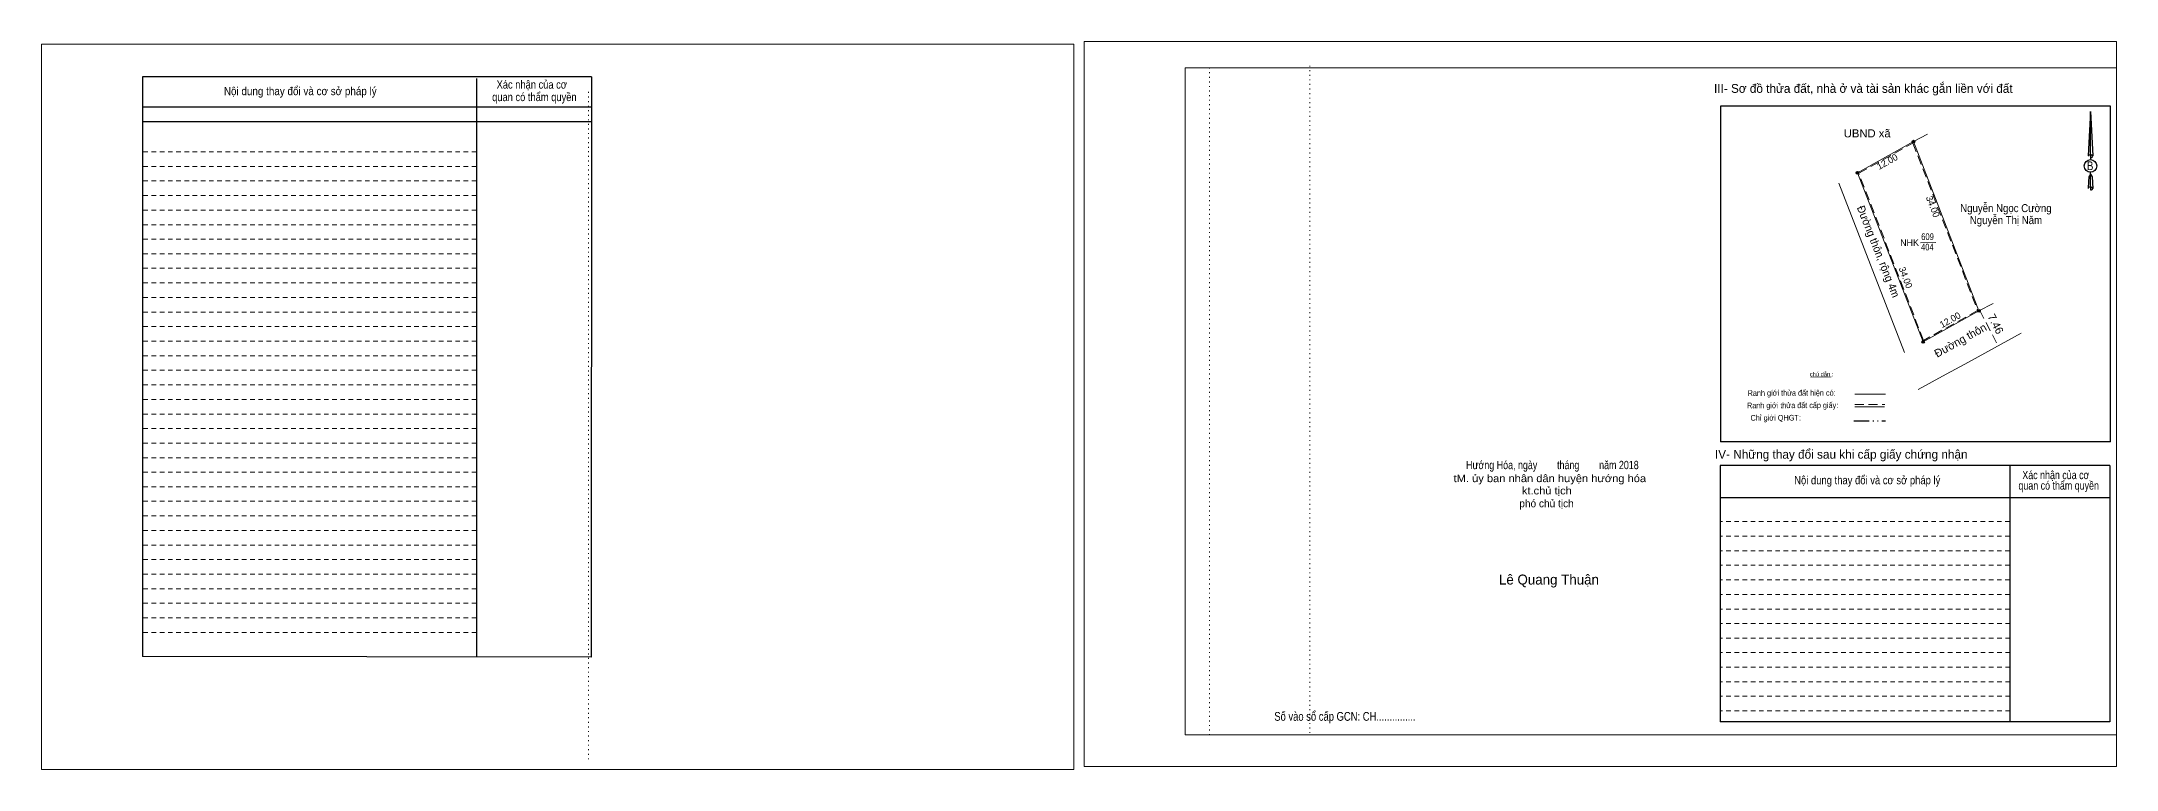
# Model space of a CAD drawing. Header units: metres. Extents: x 548102 to 548779, y 1837743 to 1837891.
# Drawn here: x 548389.8 to 548778.8, y 1837749.7 to 1837886.1 of the extents above; entities that cross this region are included whole.
import ezdxf
from ezdxf.enums import TextEntityAlignment as Align

# ---------------------------------------------------------------- set-up
doc = ezdxf.new("R2010")
doc.units = ezdxf.units.M
doc.header["$LTSCALE"] = 0.57
for name, pattern in [('DASH_DOUBLE_DOT', [9.2, 5, -1.2, 0.3, -1.2, 0.3, -1.2]), ('DOTTED', [1.5, 0.3, -1.2]), ('MEDIUM_DASHED', [4.5, 3, -1.5]), ('SHORT_DASHED', [2.7, 1.5, -1.2])]:
    doc.linetypes.add(name, pattern=pattern)
for name, color, linetype, lineweight in [('18', 7, 'Continuous', 25), ('28', 7, 'SHORT_DASHED', 13), ('3', 7, 'Continuous', 13), ('5', 7, 'DASH_DOUBLE_DOT', 25), ('55', 7, 'Continuous', 13), ('7', 7, 'Continuous', 13), ('8', 7, 'Continuous', 13)]:
    doc.layers.add(name, color=color, linetype=linetype, lineweight=lineweight)

msp = doc.modelspace()

# ---------------------------------------------------------------- hatches: boundary and pattern name
at = {"layer": '8'}
for points in [[(548741.0202, 1837867.34, 1), (548740.5198, 1837867.34, 1)], [(548730.5302, 1837861.51, 1), (548730.0298, 1837861.51, 1)], [(548730.5302, 1837861.51, 1), (548730.0298, 1837861.51, 1)], [(548753.3102, 1837835.64, 1), (548752.8098, 1837835.64, 1)], [(548742.8202, 1837829.81, 1), (548742.3198, 1837829.81, 1)]]:
    msp.add_hatch(color=256, dxfattribs=at).paths.add_polyline_path(points)

# ---------------------------------------------------------------- linework, layer by layer
at = {"layer": '18'}
for p, q in [((548773.94, 1837872.99), (548774.38, 1837864.66)), ((548773.94, 1837872.99), (548774.38, 1837864.66)), ((548773.94, 1837872.99), (548774.38, 1837864.66)), ((548773.58, 1837865.93), (548773.53, 1837864.67)), ((548773.94, 1837864.9), (548773.94, 1837864.6)), ((548773.94, 1837864.6), (548773.94, 1837864.37)), ((548773.94, 1837864.37), (548773.94, 1837864.04)), ((548773.94, 1837864.37), (548773.94, 1837864.04)), ((548773.94, 1837864.37), (548773.94, 1837864.04)), ((548774.38, 1837864.66), (548774.38, 1837864.67)), ((548773.94, 1837861.23), (548773.94, 1837861.59)), ((548773.94, 1837861.23), (548773.94, 1837861.59)), ((548773.94, 1837861.23), (548773.94, 1837861.59)), ((548773.94, 1837861.23), (548774.26, 1837860.77)), ((548773.94, 1837861.23), (548774.26, 1837860.77)), ((548773.94, 1837861.23), (548774.26, 1837860.77)), ((548773.94, 1837858.86), (548773.94, 1837858.55)), ((548773.94, 1837858.55), (548773.94, 1837858.3)), ((548774.26, 1837860.77), (548774.38, 1837858.59)), ((548774.26, 1837860.77), (548774.38, 1837858.59)), ((548774.26, 1837860.77), (548774.38, 1837858.59)), ((548774.38, 1837858.59), (548774.38, 1837858.6))]:
    msp.add_line(p, q, dxfattribs=at)
for points in [[(548773.94, 1837864.9), (548773.94, 1837872.99), (548773.58, 1837865.93)], [(548773.94, 1837858.86), (548773.94, 1837861.23), (548773.66, 1837860.77), (548773.58, 1837859.88), (548773.53, 1837858.6)]]:
    msp.add_lwpolyline(points, dxfattribs=at)
msp.add_ellipse((548773.9583, 1837862.7973), major_axis=(0, 1.1864), ratio=0.983453, dxfattribs=at)
for centre, start_param, end_param in [((548773.9587, 1837864.6255), 1.57079633, 3.07445202), ((548773.9587, 1837864.6255), 0.06714063, 1.57079633), ((548773.9587, 1837864.6255), 4.71238898, 6.28318531), ((548773.9587, 1837858.5701), 2.49106941, 3.07427841), ((548773.9587, 1837858.5701), 1.57079633, 2.49106941), ((548773.9587, 1837858.5701), 0.06714063, 1.57079633), ((548773.9587, 1837858.5701), 4.71238898, 6.28318531)]:
    msp.add_ellipse(centre, major_axis=(0.4277, 0), ratio=0.655448, start_param=start_param, end_param=end_param, dxfattribs=at)
at = {"layer": '28', "linetype": 'Continuous', "lineweight": 25}
for p, q in [((548492.94, 1837879.47), (548408.77, 1837879.47)), ((548471.36, 1837879.18), (548471.4, 1837770.86)), ((548492.94, 1837879.47), (548492.86, 1837770.78)), ((548492.94, 1837873.79), (548408.88, 1837873.79)), ((548492.94, 1837873.79), (548408.88, 1837873.79)), ((548492.94, 1837871.06), (548408.88, 1837871.06)), ((548777.7, 1837811.13), (548704.58, 1837811.13)), ((548758.82, 1837806.68), (548758.86, 1837758.69)), ((548777.62, 1837806.68), (548777.6, 1837758.69)), ((548777.6, 1837800.59), (548704.53, 1837800.59)), ((548492.86, 1837770.78), (548408.77, 1837770.9)), ((548777.6, 1837758.69), (548704.53, 1837758.69))]:
    msp.add_line(p, q, dxfattribs=at)
at = {"layer": '28'}
for p, q in [((548471.36, 1837865.45), (548408.77, 1837865.45)), ((548471.36, 1837862.7), (548408.77, 1837862.7)), ((548471.36, 1837860), (548408.77, 1837860)), ((548471.36, 1837857.23), (548408.77, 1837857.23)), ((548471.36, 1837854.52), (548408.77, 1837854.52)), ((548471.36, 1837851.78), (548408.77, 1837851.78)), ((548471.36, 1837849.06), (548408.77, 1837849.06)), ((548471.36, 1837846.34), (548408.77, 1837846.34)), ((548471.36, 1837843.61), (548408.77, 1837843.61)), ((548471.36, 1837840.88), (548408.77, 1837840.88)), ((548471.36, 1837838.16), (548408.77, 1837838.16)), ((548471.36, 1837835.42), (548408.77, 1837835.42)), ((548471.36, 1837832.72), (548408.77, 1837832.72)), ((548471.36, 1837829.99), (548408.77, 1837829.99)), ((548471.36, 1837827.24), (548408.77, 1837827.24)), ((548471.36, 1837824.54), (548408.77, 1837824.54)), ((548471.36, 1837821.78), (548408.77, 1837821.78)), ((548471.36, 1837819.06), (548408.77, 1837819.06)), ((548471.36, 1837816.32), (548408.77, 1837816.32)), ((548471.36, 1837813.6), (548408.77, 1837813.6)), ((548471.36, 1837810.86), (548408.77, 1837810.86)), ((548471.36, 1837808.14), (548408.77, 1837808.14)), ((548471.36, 1837805.42), (548408.77, 1837805.42)), ((548471.36, 1837802.68), (548408.77, 1837802.68)), ((548471.36, 1837799.98), (548408.77, 1837799.98)), ((548471.36, 1837797.22), (548408.77, 1837797.22)), ((548758.84, 1837796.18), (548704.53, 1837796.18)), ((548471.36, 1837794.53), (548408.77, 1837794.53)), ((548471.36, 1837791.77), (548408.77, 1837791.77)), ((548758.84, 1837793.44), (548704.53, 1837793.44)), ((548471.36, 1837789.06), (548408.77, 1837789.06)), ((548758.84, 1837790.7), (548704.53, 1837790.7)), ((548758.84, 1837787.99), (548704.53, 1837787.99)), ((548471.36, 1837786.32), (548408.77, 1837786.32)), ((548758.84, 1837785.26), (548704.53, 1837785.26)), ((548471.36, 1837783.58), (548408.77, 1837783.58)), ((548471.36, 1837780.86), (548408.77, 1837780.86)), ((548758.84, 1837782.52), (548704.53, 1837782.52)), ((548471.36, 1837778.13), (548408.77, 1837778.13)), ((548758.84, 1837779.77), (548704.53, 1837779.77)), ((548758.86, 1837777.06), (548704.53, 1837777.06)), ((548471.36, 1837775.39), (548408.77, 1837775.39)), ((548758.86, 1837774.35), (548704.53, 1837774.35)), ((548758.86, 1837771.62), (548704.53, 1837771.62)), ((548758.86, 1837768.89), (548704.53, 1837768.89)), ((548758.86, 1837766.15), (548704.53, 1837766.15)), ((548758.86, 1837763.44), (548704.53, 1837763.44)), ((548758.86, 1837760.72), (548704.53, 1837760.72))]:
    msp.add_line(p, q, dxfattribs=at)
at = {"layer": '28', "linetype": 'Continuous', "lineweight": 25}
for points in [[(548492.94, 1837879.47), (548408.77, 1837879.47), (548408.77, 1837770.9)], [(548777.7, 1837811.13), (548777.7, 1837873.96), (548704.58, 1837873.96), (548704.58, 1837811.13)], [(548777.62, 1837806.68), (548704.53, 1837806.68), (548704.53, 1837758.69)]]:
    msp.add_lwpolyline(points, dxfattribs=at)
at = {"layer": '3'}
for p, q in [((548604.27, 1837881.18), (548778.84, 1837881.18)), ((548604.27, 1837756.23), (548604.27, 1837881.18)), ((548778.84, 1837881.18), (548778.84, 1837755.18)), ((548604.27, 1837756.23), (548778.84, 1837756.23))]:
    msp.add_line(p, q, dxfattribs=at)
at = {"layer": '3', "linetype": 'DOTTED'}
for p, q in [((548608.8, 1837881.18), (548608.8, 1837756.23)), ((548627.64, 1837881.56), (548627.64, 1837756.59)), ((548492.38, 1837876.64), (548492.38, 1837751.69))]:
    msp.add_line(p, q, dxfattribs=at)
at = {"layer": '3'}
for points in [[(548389.84, 1837749.74), (548583.38, 1837749.74), (548583.38, 1837885.58), (548389.84, 1837885.58)], [(548389.84, 1837885.58), (548583.38, 1837885.58), (548583.38, 1837749.74), (548389.84, 1837749.74)], [(548389.84, 1837749.74), (548583.38, 1837749.74), (548583.38, 1837885.58), (548389.84, 1837885.58)], [(548585.3, 1837750.3), (548778.84, 1837750.3), (548778.84, 1837886.09), (548585.3, 1837886.09)]]:
    msp.add_lwpolyline(points, close=True, dxfattribs=at)
msp.add_lwpolyline([(548611.34, 1837881.18), (548778.84, 1837881.18), (548778.84, 1837756.23), (548611.34, 1837756.23)], dxfattribs=at)
at = {"layer": '5'}
msp.add_line((548729.62, 1837815.05), (548735.52, 1837815.05), dxfattribs=at)
at = {"layer": '55'}
for p, q in [((548729.76, 1837820.01), (548735.52, 1837820.01)), ((548729.8, 1837817.69), (548735.32, 1837817.69)), ((548729.8, 1837817.69), (548735.32, 1837817.69))]:
    msp.add_line(p, q, dxfattribs=at)
at = {"layer": '55', "linetype": 'MEDIUM_DASHED'}
msp.add_line((548729.79, 1837818.09), (548735.44, 1837818.09), dxfattribs=at)
at = {"layer": '7'}
msp.add_line((548721.52, 1837823.24), (548725.33, 1837823.3), dxfattribs=at)
at = {"layer": '8'}
for p, q in [((548740.77, 1837867.34), (548743.43, 1837868.73)), ((548739.08, 1837827.85), (548726.79, 1837859.55)), ((548742.09, 1837848.41), (548744.99, 1837848.46)), ((548753.06, 1837835.64), (548755.72, 1837837.03)), ((548750.42, 1837825.68), (548760.94, 1837831.46))]:
    msp.add_line(p, q, dxfattribs=at)
at = {"layer": '8', "linetype": 'MEDIUM_DASHED'}
msp.add_line((548753.19, 1837835.71), (548756.64, 1837829.1), dxfattribs=at)
at = {"layer": '8'}
for points in [[(548730.28, 1837861.51), (548740.77, 1837867.34), (548753.06, 1837835.64), (548742.57, 1837829.81)], [(548740.77, 1837867.34), (548753.06, 1837835.64), (548742.57, 1837829.81), (548730.28, 1837861.51)]]:
    msp.add_lwpolyline(points, close=True, dxfattribs=at)
at = {"layer": '8', "linetype": 'MEDIUM_DASHED'}
msp.add_lwpolyline([(548730.53, 1837861.42), (548740.67, 1837867.05), (548752.81, 1837835.73), (548742.67, 1837830.1)], close=True, dxfattribs=at)
at = {"layer": '8'}
msp.add_lwpolyline([(548741.65, 1837820.9), (548746.91, 1837823.77), (548750.42, 1837825.68)], dxfattribs=at)
at = {"layer": '8', "lineweight": 25}
for centre in [(548740.77, 1837867.34), (548730.28, 1837861.51), (548730.28, 1837861.51), (548753.06, 1837835.64), (548742.57, 1837829.81)]:
    msp.add_circle(centre, 0.2502, dxfattribs=at)

# ---------------------------------------------------------------- texts
at = {"layer": '18'}
for s, height, width, p in [('B', 1.629, 0.85, (548773.895, 1837862)), ('Hướng Hóa, ngày        tháng        năm 2018', 1.56, 0.8, (548673.09, 1837805.99)), ('tM. ủy ban nhân dân huyện hướng hóa', 1.415, 1.1, (548672.61, 1837803.56)), ('kt.chủ tịch', 1.415, 1.1, (548672.05, 1837801.26)), ('Số vào sổ cấp GCN: CH...............', 1.65, 0.8, (548634.195, 1837758.86))]:
    msp.add_text(s, height=height, dxfattribs=dict(at, width=width)).set_placement(p, align=Align.CENTER)
for s, height, p in [('phó chủ tịch', 1.415, (548671.985, 1837798.86)), ('Lê Quang Thuận', 1.867, (548672.44, 1837784.38))]:
    msp.add_text(s, height=height, dxfattribs=at).set_placement(p, align=Align.CENTER)
at = {"layer": '28'}
for s, height, width, p in [('Nội dung thay đổi và cơ sở pháp lý', 1.537, 0.9, (548438.355, 1837876.04)), ('Nội dung thay đổi và cơ sở pháp lý', 1.537, 0.9, (548438.355, 1837876.04)), ('Xác nhận của cơ', 1.537, 0.85, (548481.75, 1837877.27)), ('Xác nhận của cơ', 1.537, 0.85, (548481.75, 1837877.27)), (' quan có thẩm quyền', 1.537, 0.85, (548481.995, 1837874.93)), (' quan có thẩm quyền', 1.537, 0.85, (548481.995, 1837874.93)), ('Nội dung thay đổi và cơ sở pháp lý', 1.556, 0.85, (548732.115, 1837803.16)), (' quan có thẩm quyền', 1.556, 0.8, (548767.77, 1837802.15)), ('Xác nhận của cơ', 1.556, 0.8, (548767.47, 1837804.12))]:
    msp.add_text(s, height=height, dxfattribs=dict(at, width=width)).set_placement(p, align=Align.CENTER)
for s, p in [('III- Sơ đồ thửa đất, nhà ở và tài sản khác gắn liền với đất', (548731.375, 1837876.48)), ('IV- Những thay đổi sau khi cấp giấy chứng nhận', (548727.24, 1837807.95))]:
    msp.add_text(s, height=1.65, dxfattribs=at).set_placement(p, align=Align.CENTER)
at = {"layer": '55'}
for s, height, width, p in [('Ranh giới thửa đất hiện có:', 1.065, 0.8, (548717.9387, 1837819.7365)), ('Chỉ giới QHGT:', 1.06, 0.85, (548714.9637, 1837815.0898)), ('Ranh giới thửa đất cấp giấy:', 1.06, 0.8, (548718.1237, 1837817.4171))]:
    msp.add_text(s, height=height, rotation=0.135, dxfattribs=dict(at, width=width)).set_placement(p, align=Align.CENTER)
at = {"layer": '7'}
msp.add_text('chú dẫn :', height=0.7841, rotation=359.974, dxfattribs=at).set_placement((548723.5548, 1837823.3889), align=Align.CENTER)
at = {"layer": '8'}
for s, height, width, p in [('UBND xã', 1.501, 1.05, (548732.1, 1837868.14)), ('Nguyễn Ngọc Cường', 1.5, 0.9, (548758.11, 1837854.14)), ('609', 1.25, 0.85, (548743.42, 1837848.91)), ('Nguyễn Thị Năm', 1.5, 0.9, (548758.115, 1837851.89)), ('404', 1.25, 0.85, (548743.38, 1837846.96))]:
    msp.add_text(s, height=height, dxfattribs=dict(at, width=width)).set_placement(p, align=Align.CENTER)
for s, rotation, p in [('12.00', 29.064, (548736.1614, 1837863.0412)), ('34.00', 291.191, (548743.834, 1837854.9609)), ('34.00', 291.191, (548738.734, 1837841.6609)), ('12.00', 29.064, (548747.9514, 1837833.4012))]:
    msp.add_text(s, height=1.25, rotation=rotation, dxfattribs=at).set_placement(p, align=Align.CENTER)
at = {"layer": '8', "width": 0.95}
msp.add_text('Đường thôn, rộng 4m', height=1.5, rotation=291.639, dxfattribs=at).set_placement((548733.5068, 1837846.4815), align=Align.CENTER)
at = {"layer": '8'}
msp.add_text('NHK', height=1.25, dxfattribs=at).set_placement((548740.045, 1837847.81), align=Align.CENTER)
for s, rotation, p in [('7.46', 297.547, (548754.62, 1837834.58)), ('Đường thôn', 29.064, (548745.22, 1837826.85))]:
    msp.add_text(s, height=1.5, rotation=rotation, dxfattribs=at).set_placement(p)

doc.saveas('drawing.dxf')
